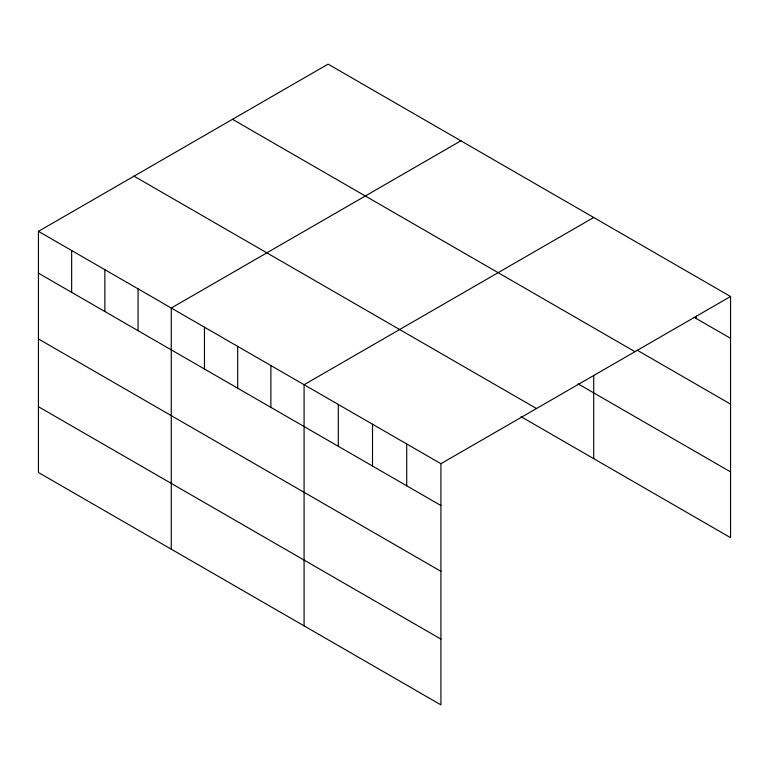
<?xml version="1.0" encoding="UTF-8"?>
<svg xmlns="http://www.w3.org/2000/svg" width="769" height="769" viewBox="0 0 769 769"><rect width="100%" height="100%" fill="white"/><g stroke="black" fill="none" stroke-linecap="round" stroke-linejoin="round"><path stroke-width="1.15" d="M38.45 231.344L440.925 463.717L440.925 704.865L38.45 472.502L38.45 231.344L328.075 64.135L730.55 296.498L730.55 537.656L521.074 416.711M460.891 140.814L171.266 308.033L171.266 549.181M593.706 217.492L304.082 384.711L304.082 625.86M440.925 463.717L730.55 296.498M694.263 317.386L730.55 338.331M637.251 350.241L730.55 404.11M232.498 119.31L634.973 351.683M578.144 383.885L730.55 471.878M134.027 176.168L536.502 408.531M38.45 273.178L440.925 505.541M38.45 338.956L440.925 571.319M38.45 406.724L440.925 639.087M696.339 316.184L696.339 318.577M593.706 375.349L593.706 458.651M406.714 443.963L406.714 485.797M372.504 424.209L372.504 466.043M338.293 404.465L338.293 446.289M270.88 365.544L270.88 407.368M237.679 346.367L237.679 388.201M204.467 327.2L204.467 369.024M138.064 288.856L138.064 330.689M104.863 269.688L104.863 311.522M71.652 250.521L71.652 292.345"/></g></svg>
